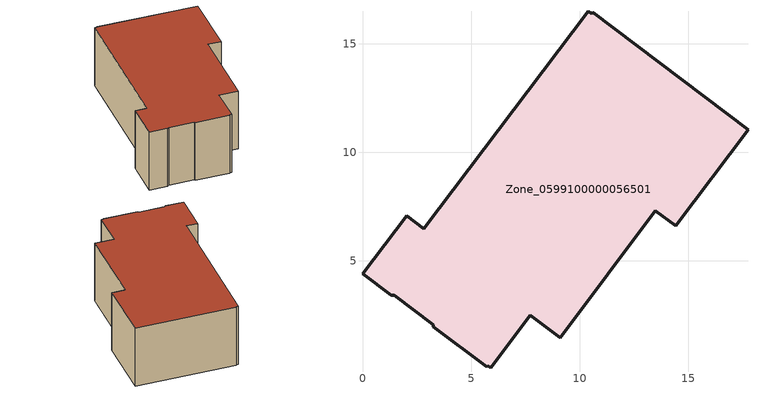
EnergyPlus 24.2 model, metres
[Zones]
Zone_0599100000056501
 floor ground (C_G): 9.1,1.46 7.73,2.49 5.92,0.06 5.78,0.17 5.73,0.11 3.25,1.96 3.27,2.05 1.47,3.4 1.34,3.4 0,4.4 2.03,7.08 2.83,6.48 10.4,16.5 10.56,16.37 10.61,16.44 17.76,11.04 14.43,6.6 13.48,7.3 z1.66
 wall outside (C_F): 2.03,7.08 0,4.4 1.34,3.4 1.47,3.4 3.27,2.05 3.25,1.96 5.73,0.11 5.78,0.17 5.92,0.06 7.73,2.49 9.1,1.46 13.48,7.3 14.43,6.6 17.76,11.04 10.61,16.44 10.56,16.37 10.4,16.5 2.83,6.48 2.03,7.08 z1.66:7.47
 roof outside (C_R): 10.56,16.37 10.4,16.5 2.83,6.48 2.03,7.08 0,4.4 1.34,3.4 1.47,3.4 3.27,2.05 3.25,1.96 5.73,0.11 5.78,0.17 5.92,0.06 7.73,2.49 9.1,1.46 13.48,7.3 14.43,6.6 17.76,11.04 10.61,16.44 z7.47
[BUILDING]
Pand.0599100000056501: North Axis=0; Terrain=City; Loads Convergence Tolerance Value=0.04; Temperature Convergence Tolerance Value=0.4; Solar Distribution=FullExterior; Maximum Number of Warmup Days=25; Minimum Number of Warmup Days=1
[Site:Location]
Rotterdam.The.Hague.AP_ZH_NLD Design_Conditions: Latitude=51.96; Longitude=4.45; Time Zone=1; Elevation=-4.5
[SITE:GROUNDTEMPERATURE:BUILDINGSURFACE]
18, 18, 18, 18, 18, 18, 18, 18, 18, 18, 18, 18
[MATERIAL] Thermal Absorptance=0.9; Solar Absorptance=0.7; Visible Absorptance=0.7
Name | Roughness | Thickness | Conductivity | Density | Specific Heat
G.D.1975-1991 | MediumSmooth | 0.15 | 0.288461 | 540 | 1210
F.D.1975-1991 | Rough | 0.3 | 0.230769 | 1920 | 840
R.D.1975-1991 | MediumRough | 0.2 | 0.153846 | 1500 | 1000
[CONSTRUCTION]
C_G: G.D.1975-1991
C_F: F.D.1975-1991
C_R: R.D.1975-1991
[ZONE]
Zone_0599100000056501: Type=1; Multiplier=1; Ceiling Height=Autocalculate; Volume=Autocalculate; Floor Area=autocalculate; Part of Total Floor Area=Yes
[ZONEINFILTRATION:DESIGNFLOWRATE]
Infil_Zone_0599100000056501: Zone or ZoneList or Space or SpaceList=Zone_0599100000056501; Schedule=AlwaysOn; Design Flow Rate Calculation Method=Flow/Area; Flow Rate per Floor Area=0.0042; Constant Term Coefficient=1; Temperature Term Coefficient=0; Velocity Term Coefficient=0; Velocity Squared Term Coefficient=0
[HVACTEMPLATE:ZONE:IDEALLOADSAIRSYSTEM]
Zone_0599100000056501: Maximum Heating Supply Air Temperature=50; Minimum Cooling Supply Air Temperature=13; Maximum Heating Supply Air Humidity Ratio=0.0156; Minimum Cooling Supply Air Humidity Ratio=0.0077; Heating Limit=NoLimit; Cooling Limit=NoLimit; Dehumidification Control Type=ConstantSensibleHeatRatio; Cooling Sensible Heat Ratio=0.7; Dehumidification Setpoint=60; Humidification Control Type=None; Humidification Setpoint=30; Outdoor Air Method=None; Outdoor Air Flow Rate per Person=0.00944; Outdoor Air Flow Rate per Zone Floor Area=0; Outdoor Air Flow Rate per Zone=0; Demand Controlled Ventilation Type=None; Outdoor Air Economizer Type=NoEconomizer; Heat Recovery Type=None; Sensible Heat Recovery Effectiveness=0.7; Latent Heat Recovery Effectiveness=0.65
[ZONECONTROL:THERMOSTAT]
ThermostatControl_Zone_0599100000056501: Zone or ZoneList=Zone_0599100000056501; Control Type Schedule=DualSetpointControlType; Control 1=Thermostat_Zone_0599100000056501; Temperature Difference Between Cutout And Setpoint=0
[THERMOSTATSETPOINT:DUALSETPOINT]
Thermostat_Zone_0599100000056501: Heating Setpoint Temperature Schedule=HeatingSetpoint_Zone_0599100000056501; Cooling Setpoint Temperature Schedule=CoolingSetpoint_Zone_0599100000056501
[SCHEDULE:COMPACT]
HeatingSetpoint_Zone_0599100000056501: Through: 12/31, For: AllDays, Until: 24:00, 21
CoolingSetpoint_Zone_0599100000056501: Through: 12/31, For: AllDays, Until: 24:00, 24
DualSetpointControlType: Through: 12/31, For: AllDays, Until: 24:00, 4
AlwaysOn: Through: 12/31, For: AllDays, Until: 24:00, 1
